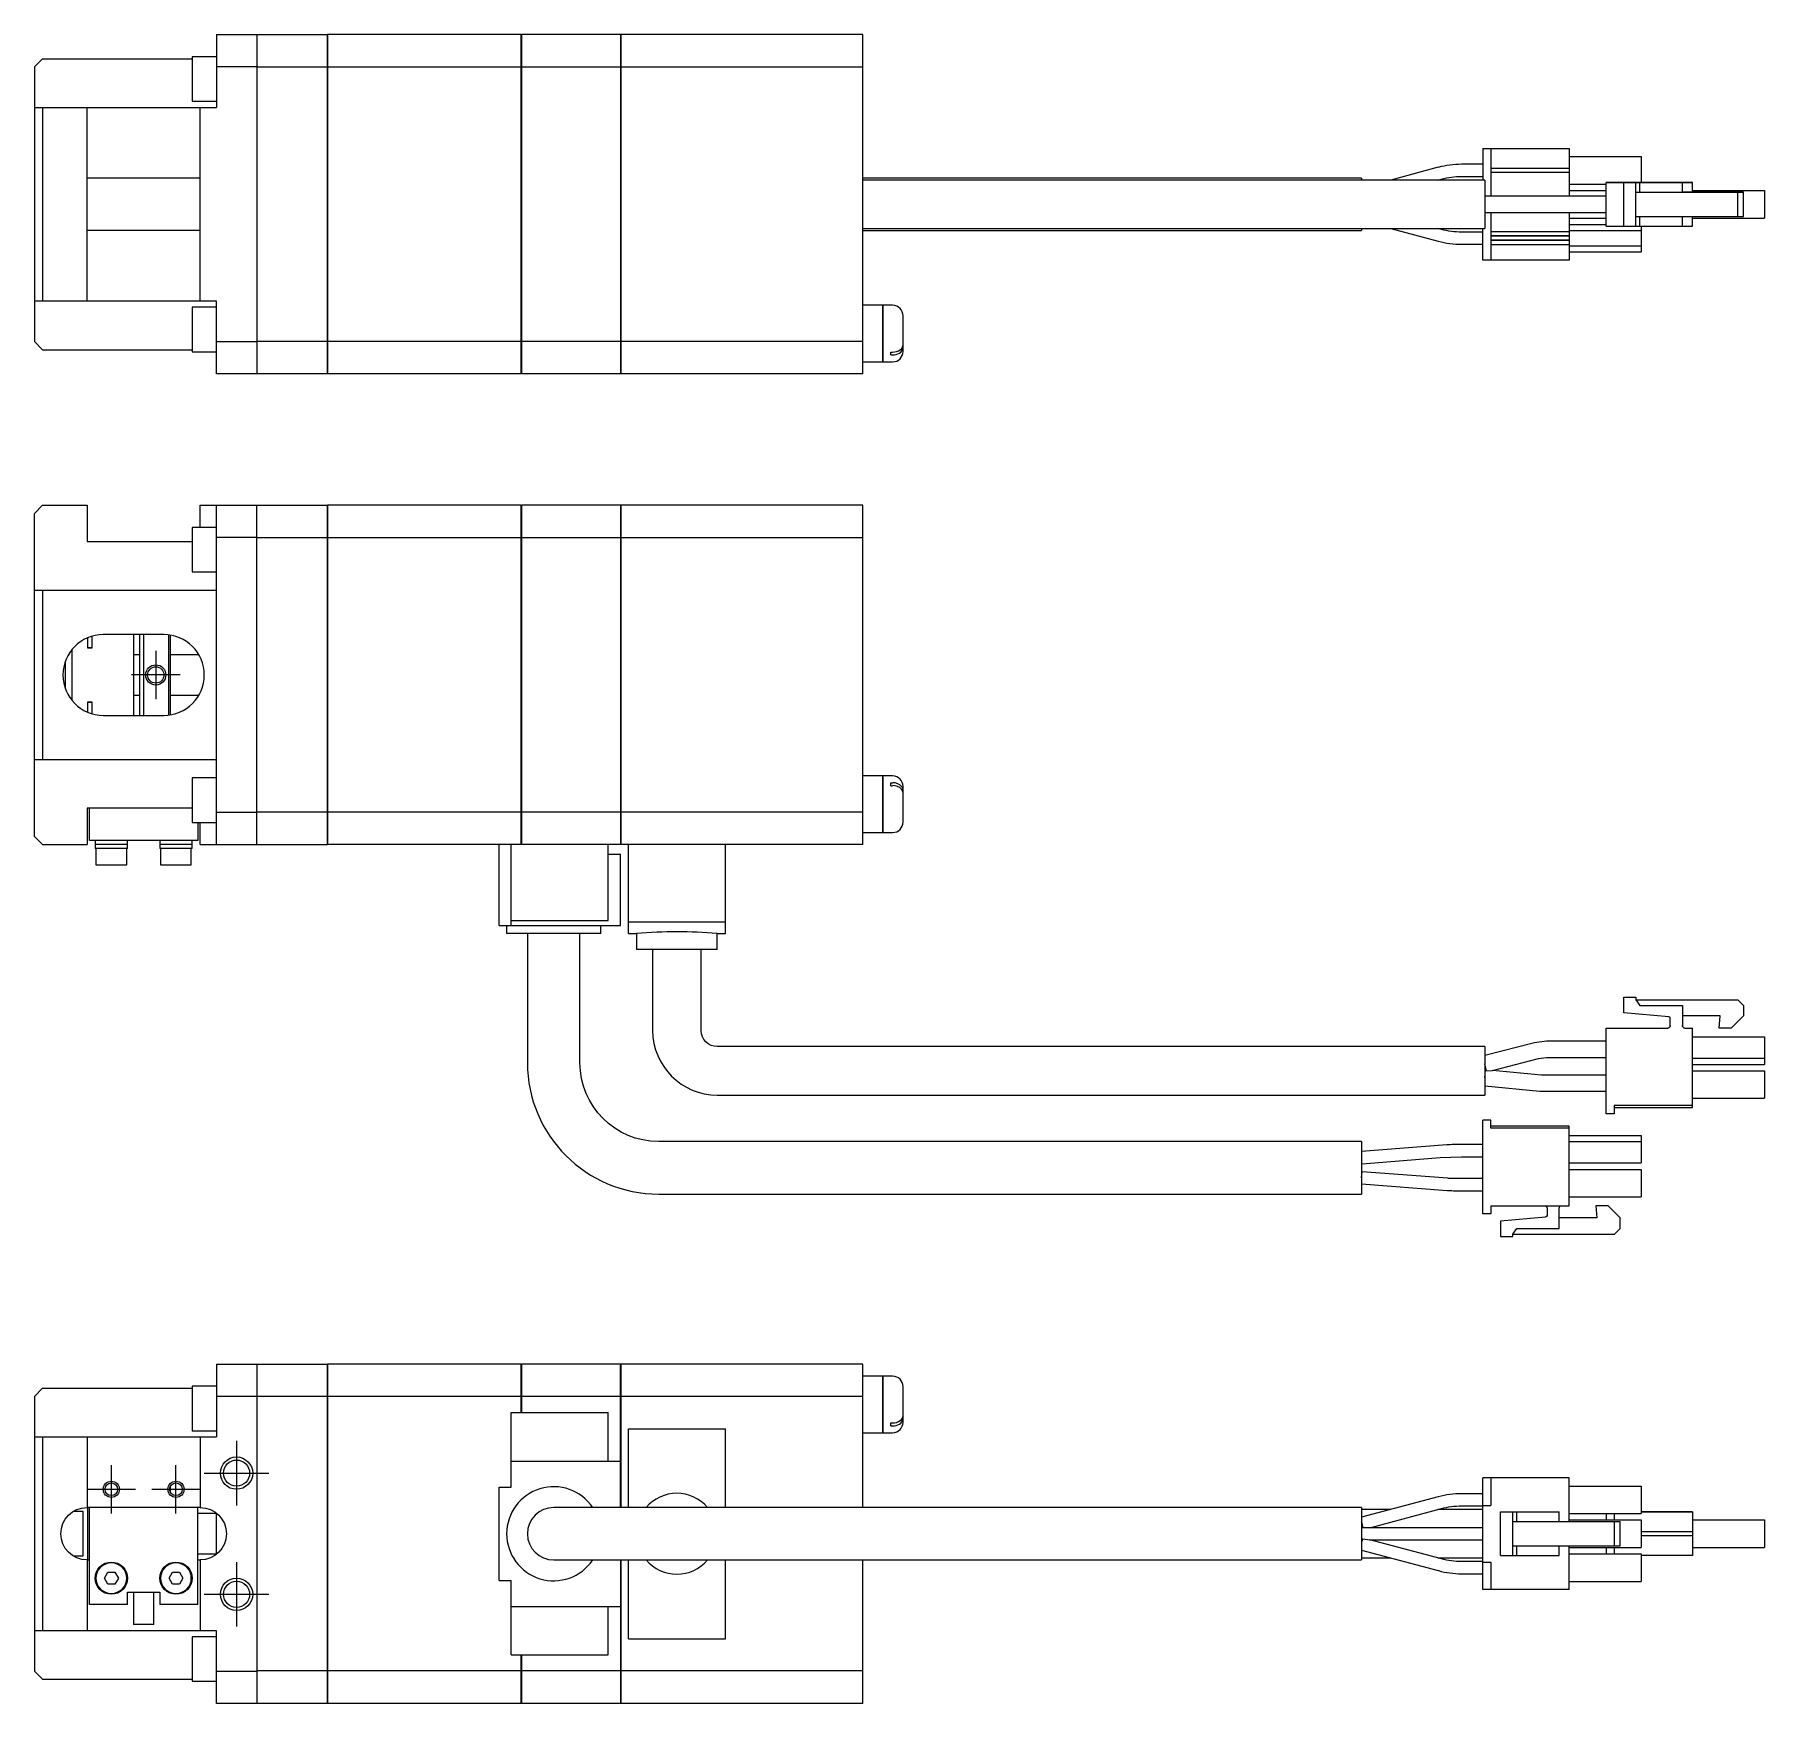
# Model space of a CAD drawing. Extents: x 0 to 751, y -8 to 217.
# Drawn here: x 151.5 to 365.6, y 10 to 216.5 of the extents above; entities that cross this region are included whole.
import ezdxf

# ---------------------------------------------------------------- set-up
doc = ezdxf.new("R2010")
doc.units = 0
doc.header["$LTSCALE"] = 0.5
doc.linetypes.add('CENTER', pattern=[50.8, 31.75, -6.35, 6.35, -6.35])
for name, color, linetype in [('MSM_CENTER', 1, 'CENTER'), ('MSM_CONTINUOUS', 7, 'CONTINUOUS'), ('MSM_NARROW', 5, 'CONTINUOUS')]:
    doc.layers.add(name, color=color, linetype=linetype)

msp = doc.modelspace()

# ---------------------------------------------------------------- linework, layer by layer
at = {"layer": 'MSM_CENTER'}
for p, q in [((166.52, 140.29), (166.52, 134.29)), ((169.52, 137.29), (163.52, 137.29)), ((176.52, 42.5), (176.52, 34.5)), ((161.02, 33.5), (161.02, 39.5)), ((169.02, 33.5), (169.02, 39.5)), ((158.02, 36.5), (164.02, 36.5)), ((166.02, 36.5), (172.02, 36.5)), ((172.52, 38.5), (180.52, 38.5)), ((176.52, 27.5), (176.52, 19.5)), ((172.52, 23.5), (180.52, 23.5))]:
    msp.add_line(p, q, dxfattribs=at)
at = {"layer": 'MSM_CONTINUOUS'}
for p, q in [((174.02, 216.54), (174.02, 207.54)), ((174.02, 216.54), (187.72, 216.54)), ((179.02, 216.54), (179.02, 174.54)), ((187.72, 216.54), (187.72, 174.54)), ((187.77, 216.49), (187.72, 216.49)), ((211.72, 216.54), (187.77, 216.54)), ((187.77, 216.54), (187.77, 174.54)), ((211.72, 216.54), (211.72, 174.54)), ((211.77, 216.49), (211.72, 216.49)), ((211.77, 216.54), (211.77, 174.54)), ((224.02, 216.54), (211.77, 216.54)), ((224.02, 216.54), (224.02, 174.54)), ((224.07, 216.49), (224.02, 216.49)), ((224.07, 216.54), (224.07, 174.54)), ((254.02, 216.54), (224.07, 216.54)), ((254.02, 174.54), (254.02, 216.54)), ((152.52, 213.54), (151.52, 212.54)), ((151.52, 212.54), (151.52, 178.54)), ((152.52, 213.54), (171.02, 213.54)), ((171.02, 213.79), (171.02, 208.29)), ((174.02, 213.79), (171.02, 213.79)), ((179.02, 212.54), (174.02, 212.54)), ((187.72, 212.51), (179.02, 212.51)), ((187.77, 212.26), (187.72, 212.26)), ((211.72, 212.51), (187.77, 212.51)), ((211.77, 212.26), (211.72, 212.26)), ((224.02, 212.51), (211.77, 212.51)), ((224.07, 212.26), (224.02, 212.26)), ((254.02, 212.51), (224.07, 212.51)), ((171.02, 208.29), (174.02, 208.29)), ((151.52, 207.54), (174.02, 207.54)), ((152.52, 207.54), (152.52, 183.54)), ((158.02, 183.54), (158.02, 207.54)), ((172.02, 183.54), (172.02, 207.54)), ((330.77, 202.44), (341.47, 202.44)), ((330.77, 202.44), (330.77, 198.54)), ((331.77, 202.44), (331.77, 196.54)), ((341.47, 202.44), (341.47, 196.54)), ((341.47, 201.44), (350.37, 201.44)), ((350.37, 201.44), (350.37, 198.24)), ((325.26, 200.12), (319.4, 198.54)), ((330.77, 200.49), (328.14, 200.49)), ((341.47, 199.99), (331.77, 199.99)), ((341.47, 199.49), (331.77, 199.49)), ((172.02, 198.76), (158.02, 198.76)), ((315.77, 198.79), (254.02, 198.79)), ((331.02, 198.54), (254.02, 198.54)), ((315.77, 198.79), (315.77, 198.54)), ((325.19, 198.54), (325.65, 198.67)), ((328.14, 198.99), (330.77, 198.99)), ((331.02, 198.54), (331.02, 192.54)), ((341.47, 198.04), (346.02, 198.04)), ((341.47, 197.24), (346.02, 197.24)), ((346.02, 198.24), (353.67, 198.24)), ((347.02, 198.24), (346.02, 198.24)), ((346.02, 192.84), (346.02, 198.24)), ((356.72, 198.24), (347.02, 198.24)), ((348.22, 198.24), (349.72, 198.24)), ((348.22, 192.84), (348.22, 198.24)), ((353.79, 198.24), (348.22, 198.24)), ((349.72, 192.84), (349.72, 198.24)), ((349.72, 198.24), (350.22, 198.24)), ((349.72, 197.04), (350.22, 197.04)), ((349.72, 197.04), (362.32, 197.04)), ((350.22, 198.24), (355.47, 198.24)), ((350.22, 197.04), (350.22, 198.24)), ((350.22, 197.04), (355.47, 197.04)), ((353.67, 198.24), (353.97, 198.24)), ((353.97, 198.24), (353.79, 198.24)), ((355.47, 198.24), (355.77, 198.24)), ((355.47, 197.04), (355.47, 198.24)), ((360.15, 197.04), (355.47, 197.04)), ((355.77, 197.04), (355.47, 197.04)), ((355.77, 198.24), (356.72, 198.24)), ((356.72, 197.04), (356.72, 198.24)), ((356.72, 197.24), (365.62, 197.24)), ((356.72, 197.24), (365.62, 197.24)), ((356.72, 197.24), (365.62, 197.24)), ((360.02, 197.04), (360.15, 197.04)), ((361.52, 197.04), (360.02, 197.04)), ((363.02, 197.04), (361.52, 197.04)), ((362.32, 194.04), (362.32, 197.04)), ((362.32, 197.04), (363.02, 197.04)), ((363.02, 194.04), (363.02, 197.04)), ((365.62, 197.24), (365.62, 193.84)), ((337.4, 196.54), (331.02, 196.54)), ((337.93, 196.54), (331.02, 196.54)), ((338.66, 196.54), (337.4, 196.54)), ((338.12, 196.54), (337.93, 196.54)), ((346.02, 196.54), (338.12, 196.54)), ((346.02, 196.54), (338.66, 196.54)), ((331.02, 194.54), (337.4, 194.54)), ((331.77, 194.54), (331.77, 188.64)), ((337.4, 194.54), (346.02, 194.54)), ((338.66, 194.54), (346.02, 194.54)), ((341.47, 194.54), (341.47, 188.64)), ((341.47, 193.84), (346.02, 193.84)), ((341.47, 193.04), (346.02, 193.04)), ((346.02, 192.84), (348.22, 192.84)), ((348.22, 192.84), (349.72, 192.84)), ((349.72, 194.04), (362.32, 194.04)), ((349.72, 192.84), (350.22, 192.84)), ((350.22, 192.84), (350.22, 194.04)), ((350.22, 192.84), (355.47, 192.84)), ((350.37, 192.84), (350.37, 189.64)), ((355.47, 192.84), (355.47, 194.04)), ((355.47, 192.84), (355.77, 192.84)), ((355.77, 192.84), (356.72, 192.84)), ((356.72, 192.84), (356.72, 194.04)), ((356.72, 193.84), (365.62, 193.84)), ((362.32, 194.04), (363.02, 194.04)), ((158.02, 192.33), (172.02, 192.33)), ((254.02, 192.54), (331.02, 192.54)), ((254.02, 192.29), (315.77, 192.29)), ((315.77, 192.54), (315.77, 192.29)), ((319.4, 192.54), (325.26, 190.97)), ((325.64, 192.42), (325.19, 192.54)), ((330.77, 192.09), (328.14, 192.09)), ((328.14, 190.59), (330.77, 190.59)), ((330.77, 188.64), (330.77, 192.54)), ((341.47, 192.14), (331.77, 192.14)), ((341.47, 191.64), (331.77, 191.64)), ((341.47, 191.59), (331.77, 191.59)), ((341.47, 191.09), (331.77, 191.09)), ((341.47, 191.04), (331.77, 191.04)), ((341.47, 192.29), (350.37, 192.29)), ((341.47, 188.64), (330.77, 188.64)), ((341.47, 190.54), (331.77, 190.54)), ((341.47, 190.39), (350.37, 190.39)), ((341.47, 189.64), (350.37, 189.64)), ((174.02, 183.54), (151.52, 183.54)), ((171.02, 182.79), (171.02, 177.29)), ((174.02, 182.79), (171.02, 182.79)), ((174.02, 174.54), (174.02, 183.54)), ((256.52, 183.04), (254.02, 183.04)), ((256.52, 176.04), (256.52, 183.04)), ((256.57, 182.99), (256.52, 182.99)), ((256.57, 176.04), (256.57, 183.04)), ((257.72, 183.04), (256.57, 183.04)), ((259.02, 177.34), (259.02, 181.74)), ((151.52, 178.54), (152.52, 177.54)), ((174.02, 178.54), (179.02, 178.54)), ((187.72, 178.57), (179.02, 178.57)), ((187.77, 178.83), (187.72, 178.83)), ((211.72, 178.57), (187.77, 178.57)), ((211.77, 178.83), (211.72, 178.83)), ((224.02, 178.57), (211.77, 178.57)), ((224.07, 178.83), (224.02, 178.83)), ((254.02, 178.57), (224.07, 178.57)), ((152.52, 177.54), (171.02, 177.54)), ((171.02, 177.29), (174.02, 177.29)), ((254.02, 176.04), (256.52, 176.04)), ((256.52, 176.09), (256.57, 176.09)), ((256.57, 176.04), (257.72, 176.04)), ((257.52, 176.9), (257.52, 177.25)), ((257.52, 177.25), (257.72, 177.25)), ((257.52, 176.9), (257.72, 176.9)), ((187.72, 174.54), (174.02, 174.54)), ((187.77, 174.59), (187.72, 174.59)), ((211.72, 174.54), (187.77, 174.54)), ((211.77, 174.59), (211.72, 174.59)), ((224.02, 174.54), (211.77, 174.54)), ((224.07, 174.59), (224.02, 174.59)), ((254.02, 174.54), (224.07, 174.54)), ((152.52, 158.29), (151.52, 157.29)), ((151.52, 117.29), (151.52, 157.29)), ((152.52, 158.29), (158.02, 158.29)), ((158.02, 158.29), (158.02, 153.79)), ((172.02, 155.54), (172.02, 158.29)), ((172.02, 158.29), (187.72, 158.29)), ((174.02, 116.29), (174.02, 158.29)), ((179.02, 116.29), (179.02, 158.29)), ((187.72, 158.29), (187.72, 116.29)), ((187.77, 158.24), (187.72, 158.24)), ((211.72, 158.29), (187.77, 158.29)), ((187.77, 158.29), (187.77, 116.29)), ((211.72, 158.29), (211.72, 116.29)), ((211.77, 158.24), (211.72, 158.24)), ((211.77, 158.29), (211.77, 116.29)), ((224.02, 158.29), (211.77, 158.29)), ((224.02, 158.29), (224.02, 116.29)), ((224.07, 158.24), (224.02, 158.24)), ((224.07, 158.29), (224.07, 116.29)), ((254.02, 158.29), (224.07, 158.29)), ((254.02, 116.29), (254.02, 158.29)), ((171.02, 155.54), (171.02, 150.04)), ((174.02, 155.54), (171.02, 155.54)), ((179.02, 154.29), (174.02, 154.29)), ((187.72, 154.26), (179.02, 154.26)), ((211.72, 154.26), (187.77, 154.26)), ((224.02, 154.26), (211.77, 154.26)), ((254.02, 154.26), (224.07, 154.26)), ((158.02, 153.79), (171.02, 153.79)), ((187.77, 154), (187.72, 154)), ((211.77, 154), (211.72, 154)), ((224.07, 154), (224.02, 154)), ((171.02, 150.04), (174.02, 150.04)), ((151.52, 147.79), (174.02, 147.79)), ((152.52, 147.79), (152.52, 126.79)), ((158.12, 140.62), (158.12, 141.91)), ((158.62, 142.09), (158.62, 140.62)), ((167.52, 142.29), (160.02, 142.29)), ((163.82, 132.29), (163.82, 142.29)), ((164.52, 142.29), (164.52, 132.29)), ((165.02, 142.29), (165.02, 132.29)), ((168.12, 132.32), (168.12, 142.25)), ((168.32, 142.22), (168.32, 132.35)), ((156.12, 140.42), (156.12, 134.16)), ((158.62, 140.64), (158.12, 140.64)), ((158.62, 140.62), (158.12, 140.62)), ((164.52, 139.79), (163.82, 139.79)), ((171.85, 139.79), (168.32, 139.79)), ((155.32, 138.54), (155.18, 138.54)), ((155.32, 138.99), (155.32, 135.58)), ((155.18, 136.04), (155.32, 136.04)), ((158.12, 132.66), (158.12, 133.95)), ((158.12, 133.95), (158.62, 133.95)), ((158.12, 133.94), (158.62, 133.94)), ((158.62, 133.95), (158.62, 132.49)), ((163.82, 134.79), (164.52, 134.79)), ((168.32, 134.79), (171.85, 134.79)), ((160.02, 132.29), (167.52, 132.29)), ((174.02, 126.79), (151.52, 126.79)), ((171.02, 124.54), (171.02, 119.04)), ((174.02, 124.54), (171.02, 124.54)), ((256.52, 124.79), (254.02, 124.79)), ((256.52, 117.79), (256.52, 124.79)), ((256.57, 124.74), (256.52, 124.74)), ((256.57, 117.79), (256.57, 124.79)), ((257.72, 124.79), (256.57, 124.79)), ((257.52, 123.93), (257.72, 123.93)), ((257.52, 123.58), (257.52, 123.93)), ((257.52, 123.58), (257.72, 123.58)), ((259.02, 119.09), (259.02, 123.49)), ((158.02, 120.79), (158.02, 116.29)), ((171.02, 120.79), (158.02, 120.79)), ((158.32, 116.79), (158.32, 120.79)), ((174.02, 120.29), (179.02, 120.29)), ((187.72, 120.32), (179.02, 120.32)), ((187.77, 120.57), (187.72, 120.57)), ((211.72, 120.32), (187.77, 120.32)), ((211.77, 120.57), (211.72, 120.57)), ((224.02, 120.32), (211.77, 120.32)), ((224.07, 120.57), (224.02, 120.57)), ((254.02, 120.32), (224.07, 120.32)), ((171.02, 119.04), (174.02, 119.04)), ((171.72, 119.04), (171.72, 116.79)), ((172.02, 116.29), (172.02, 119.04)), ((254.02, 117.79), (256.52, 117.79)), ((256.52, 117.84), (256.57, 117.84)), ((256.57, 117.79), (257.72, 117.79)), ((151.52, 117.29), (152.52, 116.29)), ((152.52, 116.29), (158.02, 116.29)), ((171.72, 116.79), (158.32, 116.79)), ((159.02, 116.79), (159.02, 115.79)), ((163.02, 116.29), (159.02, 116.29)), ((163.02, 115.79), (159.02, 115.79)), ((159.12, 115.79), (159.12, 113.79)), ((162.92, 113.79), (162.92, 115.79)), ((163.02, 115.79), (163.02, 116.79)), ((167.02, 116.79), (167.02, 115.79)), ((171.02, 116.29), (167.02, 116.29)), ((171.02, 115.79), (167.02, 115.79)), ((167.12, 115.79), (167.12, 113.79)), ((170.92, 113.79), (170.92, 115.79)), ((171.02, 115.79), (171.02, 116.79)), ((172.02, 116.29), (187.72, 116.29)), ((187.77, 116.34), (187.72, 116.34)), ((224.02, 116.29), (187.77, 116.29)), ((209.02, 106.29), (209.02, 116.29)), ((210.52, 106.29), (210.52, 116.29)), ((211.77, 116.34), (211.72, 116.34)), ((222.52, 106.89), (222.52, 116.29)), ((224.07, 116.34), (224.02, 116.34)), ((254.02, 116.29), (224.07, 116.29)), ((225.02, 105.29), (225.02, 116.29)), ((237.02, 105.29), (237.02, 116.29)), ((159.12, 113.79), (162.92, 113.79)), ((167.12, 113.79), (170.92, 113.79)), ((222.52, 115.09), (224.02, 115.09)), ((224.02, 106.29), (224.02, 115.09)), ((209.02, 106.29), (224.02, 106.29)), ((209.95, 106.29), (209.95, 105.29)), ((221.59, 105.29), (209.95, 105.29)), ((210.52, 106.89), (222.52, 106.89)), ((212.52, 105.29), (212.52, 89.29)), ((219.02, 89.29), (219.02, 105.29)), ((221.59, 105.29), (221.59, 106.29)), ((225.02, 106.72), (237.02, 106.72)), ((225.02, 105.29), (226.02, 105.29)), ((226.02, 105.29), (226.02, 103.29)), ((236.02, 105.29), (237.02, 105.29)), ((236.02, 103.29), (236.02, 105.29)), ((236.02, 103.29), (226.02, 103.29)), ((228.02, 103.29), (228.02, 93.29)), ((234.02, 93.29), (234.02, 103.29)), ((348.22, 97.39), (349.72, 97.39)), ((348.22, 95.47), (348.22, 97.39)), ((348.22, 97.39), (349.72, 97.39)), ((349.72, 97.39), (349.72, 97.09)), ((349.72, 97.09), (350.22, 96.39)), ((349.72, 97.09), (350.22, 96.39)), ((349.72, 97.09), (362.32, 97.09)), ((349.72, 97.09), (362.32, 97.09)), ((350.22, 96.39), (355.47, 96.39)), ((350.22, 96.39), (355.47, 96.39)), ((355.47, 96.39), (355.47, 93.89)), ((362.32, 97.09), (363.02, 96.39)), ((362.32, 97.09), (363.02, 96.39)), ((363.02, 96.39), (363.02, 95.09)), ((353.79, 94.99), (348.22, 95.47)), ((353.97, 93.89), (353.97, 94.79)), ((360.15, 95.09), (355.47, 95.09)), ((360.02, 93.59), (360.15, 95.09)), ((360.02, 93.59), (360.15, 95.09)), ((363.02, 95.09), (361.52, 93.59)), ((346.02, 93.59), (353.67, 93.59)), ((346.02, 82.99), (346.02, 93.59)), ((346.02, 93.59), (353.67, 93.59)), ((353.68, 93.59), (353.67, 93.59)), ((355.77, 93.59), (356.72, 93.59)), ((355.77, 93.59), (355.77, 93.59)), ((355.77, 93.59), (356.72, 93.59)), ((356.72, 83.74), (356.72, 93.59)), ((356.72, 92.49), (365.62, 92.49)), ((356.72, 92.49), (365.62, 92.49)), ((361.52, 93.59), (360.02, 93.59)), ((365.62, 92.49), (365.62, 89.09)), ((331.02, 91.29), (236.02, 91.29)), ((337.15, 91.77), (331.02, 90.17)), ((331.02, 91.29), (331.02, 85.29)), ((338.66, 91.96), (337.15, 91.77)), ((337.65, 89.83), (338.66, 89.96)), ((346.02, 91.96), (338.66, 91.96)), ((338.66, 89.96), (346.02, 89.96)), ((331.24, 88.29), (331.02, 89.14)), ((331.02, 87.44), (331.12, 88.43)), ((331.21, 88.42), (331.12, 88.43)), ((331.24, 88.29), (331.97, 88.35)), ((331.97, 88.35), (337.65, 89.83)), ((338.02, 87.77), (331.97, 88.35)), ((356.72, 89.84), (365.62, 89.84)), ((356.72, 89.09), (365.62, 89.09)), ((356.72, 88.29), (365.62, 88.29)), ((356.72, 88.29), (365.62, 88.29)), ((365.62, 88.29), (365.62, 84.89)), ((331.02, 86.43), (337.83, 85.78)), ((337.83, 85.78), (338.12, 85.76)), ((338.12, 87.76), (338.02, 87.77)), ((346.02, 87.76), (338.12, 87.76)), ((338.12, 85.76), (346.02, 85.76)), ((236.02, 85.29), (331.02, 85.29)), ((356.72, 83.99), (347.02, 83.99)), ((347.02, 83.99), (347.02, 82.99)), ((347.02, 83.74), (356.72, 83.74)), ((356.72, 84.89), (365.62, 84.89)), ((331.77, 82.19), (330.77, 82.19)), ((330.77, 70.59), (330.77, 82.19)), ((331.77, 81.19), (331.77, 82.19)), ((341.47, 81.44), (331.77, 81.44)), ((341.47, 71.59), (341.47, 81.44)), ((347.02, 82.99), (346.02, 82.99)), ((315.77, 79.54), (228.77, 79.54)), ((315.77, 79.54), (315.77, 73.04)), ((341.47, 81.19), (331.77, 81.19)), ((341.47, 80.29), (350.37, 80.29)), ((341.47, 79.54), (350.37, 79.54)), ((350.37, 80.29), (350.37, 76.89)), ((326.32, 79.13), (315.77, 78.29)), ((315.83, 76.79), (325.51, 77.56)), ((325.51, 77.56), (328.14, 77.66)), ((330.77, 79.16), (327.17, 79.16)), ((328.14, 77.66), (330.77, 77.66)), ((315.77, 75.04), (315.83, 75.79)), ((326.45, 74.99), (315.83, 75.79)), ((330.77, 74.96), (327.15, 74.96)), ((341.47, 76.89), (350.37, 76.89)), ((341.47, 76.09), (350.37, 76.09)), ((350.37, 76.09), (350.37, 72.69)), ((228.77, 73.04), (315.77, 73.04)), ((315.77, 74.29), (326.34, 73.49)), ((327.15, 73.46), (330.77, 73.46)), ((331.77, 71.59), (341.47, 71.59)), ((331.77, 71.59), (331.77, 70.59)), ((338.72, 71.29), (338.72, 70.39)), ((340.22, 68.79), (340.22, 71.29)), ((341.47, 72.69), (350.37, 72.69)), ((344.77, 71.59), (344.9, 70.09)), ((346.27, 71.59), (344.77, 71.59)), ((347.77, 70.09), (346.27, 71.59)), ((331.77, 70.59), (330.77, 70.59)), ((338.54, 70.19), (332.97, 69.7)), ((332.97, 69.7), (332.97, 67.79)), ((334.47, 68.09), (334.97, 68.79)), ((334.97, 68.79), (340.22, 68.79)), ((344.9, 70.09), (340.22, 70.09)), ((347.07, 68.09), (347.77, 68.79)), ((347.77, 68.79), (347.77, 70.09)), ((332.97, 67.79), (334.47, 67.79)), ((334.47, 67.79), (334.47, 68.09)), ((334.47, 68.09), (347.07, 68.09)), ((174.02, 52), (174.02, 43)), ((174.02, 52), (187.72, 52)), ((179.02, 52), (179.02, 10)), ((187.72, 52), (187.72, 10)), ((187.77, 51.95), (187.72, 51.95)), ((211.72, 52), (187.77, 52)), ((187.77, 52), (187.77, 10)), ((211.72, 52), (211.72, 46)), ((211.77, 51.95), (211.72, 51.95)), ((224.02, 52), (211.77, 52)), ((211.77, 52), (211.77, 46)), ((224.02, 34.25), (224.02, 52)), ((224.07, 51.95), (224.02, 51.95)), ((224.07, 52), (224.07, 34.25)), ((254.02, 52), (224.07, 52)), ((254.02, 34.25), (254.02, 52)), ((171.02, 49.25), (171.02, 43.75)), ((174.02, 49.25), (171.02, 49.25)), ((256.52, 50.5), (254.02, 50.5)), ((256.52, 43.5), (256.52, 50.5)), ((256.57, 50.45), (256.52, 50.45)), ((257.72, 50.5), (256.57, 50.5)), ((256.57, 43.5), (256.57, 50.5)), ((152.52, 49), (151.52, 48)), ((151.52, 48), (151.52, 14)), ((152.52, 49), (171.02, 49)), ((179.02, 48), (174.02, 48)), ((187.72, 47.97), (179.02, 47.97)), ((187.77, 47.71), (187.72, 47.71)), ((211.72, 47.97), (187.77, 47.97)), ((211.77, 47.71), (211.72, 47.71)), ((224.02, 47.97), (211.77, 47.97)), ((224.07, 47.71), (224.02, 47.71)), ((254.02, 47.97), (224.07, 47.97)), ((259.02, 44.8), (259.02, 49.2)), ((210.52, 36.78), (210.52, 46)), ((210.52, 46), (222.52, 46)), ((222.52, 40), (222.52, 46)), ((151.52, 43), (174.02, 43)), ((152.52, 43), (152.52, 19)), ((158.02, 43), (158.02, 34.25)), ((171.02, 43.75), (174.02, 43.75)), ((172.02, 43), (172.02, 34.25)), ((225.02, 34.25), (225.02, 44)), ((225.02, 44), (237.02, 44)), ((237.02, 34.25), (237.02, 44)), ((254.02, 43.5), (256.52, 43.5)), ((256.52, 43.55), (256.57, 43.55)), ((256.57, 43.5), (257.72, 43.5)), ((257.52, 44.35), (257.52, 44.71)), ((257.52, 44.71), (257.72, 44.71)), ((257.52, 44.35), (257.72, 44.35)), ((210.52, 40), (224.02, 40)), ((168.32, 36.8), (168.31, 36.82)), ((168.32, 36.8), (168.32, 36.15)), ((209.02, 25.22), (209.02, 36.78)), ((209.02, 36.78), (210.52, 36.78)), ((330.77, 24.1), (330.77, 37.9)), ((341.47, 37.9), (330.77, 37.9)), ((331.77, 37.9), (331.77, 34.5)), ((341.47, 32.5), (341.47, 37.9)), ((341.47, 36.9), (350.37, 36.9)), ((350.37, 36.9), (350.37, 33.5)), ((325.26, 35.57), (315.77, 33.03)), ((330.77, 35.95), (328.14, 35.95)), ((328.14, 34.45), (330.77, 34.45)), ((330.77, 34.5), (331.77, 34.5)), ((157.52, 33.75), (156.29, 33.75)), ((157.52, 28.25), (157.52, 33.75)), ((172.02, 34.25), (158.02, 34.25)), ((158.12, 27.75), (158.12, 34.25)), ((158.32, 22.25), (158.32, 34.25)), ((171.72, 22.25), (171.72, 34.25)), ((174.02, 33.5), (171.72, 33.5)), ((174.02, 28.44), (174.02, 33.56)), ((315.77, 34.25), (215.77, 34.25)), ((315.77, 34.25), (315.77, 27.75)), ((319.4, 34), (315.77, 34)), ((316.8, 31.75), (325.64, 34.12)), ((330.77, 34), (325.19, 34)), ((332.97, 33.7), (340.22, 33.7)), ((332.97, 28.3), (332.97, 33.7)), ((334.47, 28.3), (334.47, 33.7)), ((334.47, 32.5), (347.77, 32.5)), ((334.97, 32.5), (334.97, 33.7)), ((340.22, 32.5), (340.22, 33.7)), ((341.47, 33.5), (350.37, 33.5)), ((341.47, 32.7), (350.37, 32.7)), ((346.02, 33.5), (346.02, 32.7)), ((347.02, 33.5), (347.02, 32.7)), ((347.07, 29.5), (347.07, 32.5)), ((347.77, 29.5), (347.77, 32.5)), ((350.37, 33.7), (353.67, 33.7)), ((353.79, 33.7), (350.37, 33.7)), ((350.37, 33.7), (355.47, 33.7)), ((356.72, 33.7), (350.37, 33.7)), ((350.37, 32.7), (350.37, 29.3)), ((353.67, 33.7), (353.97, 33.7)), ((353.97, 33.7), (353.79, 33.7)), ((355.47, 33.7), (355.77, 33.7)), ((355.77, 33.7), (356.72, 33.7)), ((356.72, 33.7), (356.72, 28.3)), ((356.72, 32.7), (365.62, 32.7)), ((356.72, 32.7), (365.62, 32.7)), ((356.72, 32.7), (365.62, 32.7)), ((365.62, 32.7), (365.62, 29.3)), ((330.77, 31.75), (315.77, 31.75)), ((315.77, 30.25), (315.86, 30.25)), ((315.91, 30.36), (316.8, 30.25)), ((316.8, 30.25), (330.77, 30.25)), ((325.65, 27.88), (316.8, 30.25)), ((356.72, 31.25), (350.37, 31.25)), ((356.72, 30.75), (350.37, 30.75)), ((156.29, 28.25), (157.52, 28.25)), ((171.72, 28.5), (174.02, 28.5)), ((315.77, 28.97), (325.26, 26.43)), ((315.77, 28), (319.4, 28)), ((325.19, 28), (330.77, 28)), ((332.97, 28.3), (340.22, 28.3)), ((334.47, 29.5), (347.77, 29.5)), ((334.97, 28.3), (334.97, 29.5)), ((340.22, 28.3), (340.22, 29.5)), ((341.47, 24.1), (341.47, 29.5)), ((341.47, 29.3), (350.37, 29.3)), ((341.47, 28.5), (350.37, 28.5)), ((346.02, 29.3), (346.02, 28.5)), ((347.02, 29.3), (347.02, 28.5)), ((350.37, 28.5), (350.37, 25.1)), ((356.72, 28.3), (350.37, 28.3)), ((356.72, 29.3), (365.62, 29.3)), ((158.02, 27.75), (158.02, 19)), ((158.02, 27.75), (158.32, 27.75)), ((160.16, 25.5), (160.59, 26.25)), ((160.59, 26.25), (161.46, 26.25)), ((161.46, 26.25), (161.89, 25.5)), ((168.16, 25.5), (168.59, 26.25)), ((168.59, 26.25), (169.46, 26.25)), ((169.46, 26.25), (169.89, 25.5)), ((171.72, 27.75), (172.02, 27.75)), ((172.02, 27.75), (172.02, 19)), ((215.77, 27.75), (315.77, 27.75)), ((224.02, 27.75), (224.02, 10)), ((224.07, 27.75), (224.07, 10)), ((225.02, 18), (225.02, 27.75)), ((237.02, 18), (237.02, 27.75)), ((254.02, 10), (254.02, 27.75)), ((330.77, 27.55), (328.14, 27.55)), ((328.14, 26.05), (330.77, 26.05)), ((330.77, 27.5), (331.77, 27.5)), ((331.77, 27.5), (331.77, 24.1)), ((160.59, 24.75), (160.16, 25.5)), ((161.46, 24.75), (160.59, 24.75)), ((161.89, 25.5), (161.46, 24.75)), ((163.02, 23.75), (167.02, 23.75)), ((163.02, 22.25), (163.02, 23.75)), ((163.77, 23.75), (163.77, 19.75)), ((166.27, 19.75), (166.27, 23.75)), ((167.02, 23.75), (167.02, 22.25)), ((168.59, 24.75), (168.16, 25.5)), ((169.46, 24.75), (168.59, 24.75)), ((169.89, 25.5), (169.46, 24.75)), ((209.02, 25.22), (210.52, 25.22)), ((210.52, 16), (210.52, 25.22)), ((341.47, 24.1), (330.77, 24.1)), ((341.47, 25.1), (350.37, 25.1)), ((163.02, 22.25), (158.32, 22.25)), ((171.72, 22.25), (167.02, 22.25)), ((210.52, 22), (224.02, 22)), ((222.52, 16), (222.52, 22)), ((166.27, 19.75), (163.77, 19.75)), ((174.02, 19), (151.52, 19)), ((171.02, 18.25), (171.02, 12.75)), ((174.02, 18.25), (171.02, 18.25)), ((174.02, 10), (174.02, 19)), ((225.02, 18), (237.02, 18)), ((210.52, 16), (222.52, 16)), ((211.72, 16), (211.72, 10)), ((211.77, 16), (211.77, 10)), ((151.52, 14), (152.52, 13)), ((152.52, 13), (171.02, 13)), ((174.02, 14), (179.02, 14)), ((187.72, 14.03), (179.02, 14.03)), ((187.77, 14.29), (187.72, 14.29)), ((211.72, 14.03), (187.77, 14.03)), ((211.77, 14.29), (211.72, 14.29)), ((224.02, 14.03), (211.77, 14.03)), ((224.07, 14.29), (224.02, 14.29)), ((254.02, 14.03), (224.07, 14.03)), ((171.02, 12.75), (174.02, 12.75)), ((187.72, 10), (174.02, 10)), ((187.77, 10.05), (187.72, 10.05)), ((211.72, 10), (187.77, 10)), ((211.77, 10.05), (211.72, 10.05)), ((224.02, 10), (211.77, 10)), ((224.07, 10.05), (224.02, 10.05)), ((254.02, 10), (224.07, 10))]:
    msp.add_line(p, q, dxfattribs=at)
for centre, radius in [((166.52, 137.29), 1.01), ((176.52, 38.5), 1.62), ((161.02, 36.5), 0.783), ((169.02, 36.5), 0.783), ((161.02, 25.5), 2), ((169.02, 25.5), 2), ((176.52, 23.5), 1.62)]:
    msp.add_circle(centre, radius, dxfattribs=at)
at = {"layer": 'MSM_CONTINUOUS', "extrusion": (0, 0, -1)}
for centre in [(-161.02, 25.5), (-169.02, 25.5)]:
    msp.add_circle(centre, 1.9, dxfattribs=at)
at = {"layer": 'MSM_CONTINUOUS'}
for centre, radius, start, end in [((328.14, 189.34), 11.15, 89.9911, 105.0006), ((328.14, 201.75), 11.15, 255.0015, 270.0068), ((257.72, 181.74), 1.3, 0, 90), ((258.13, 177.9), 0.891, 298.7486, 355.0367), ((258.21, 178.21), 0.809, 303.6126, 357.2927), ((257.74, 178.86), 1.61, 269.2584, 304.7863), ((257.72, 177.34), 1.3, 270, 360), ((257.74, 178.56), 1.66, 269.4455, 299.7231), ((160.02, 137.29), 5, 90, 270), ((167.52, 137.29), 5, 270, 90), ((257.72, 123.49), 1.3, 0, 90), ((257.8, 122.53), 1.41, 41.3743, 92.8178), ((257.81, 122.2), 1.39, 42.8199, 93.04), ((258.27, 122.63), 0.754, 5.8166, 41.8939), ((258.27, 122.99), 0.751, 1.7681, 38.8955), ((257.72, 119.09), 1.3, 270, 0), ((231.03, 45.24), 60.26, 90.0102, 94.77), ((231.01, 45.27), 60.23, 85.2289, 89.9909), ((353.77, 94.79), 0.2, 0, 85), ((236.02, 93.29), 8, 180, 270), ((353.67, 93.89), 0.3, 270, 0), ((355.77, 93.89), 0.3, 180, 270), ((228.77, 89.29), 16.25, 180, 270), ((327.17, 68.41), 10.75, 90, 94.548), ((315.83, 76.87), 0.0809, 220.2321, 268.3661), ((315.83, 75.71), 0.0746, 90.1041, 138.8977), ((327.15, 84.21), 10.75, 265.7108, 270), ((257.72, 49.2), 1.3, 0, 90), ((257.74, 46.32), 1.61, 269.2584, 304.7863), ((258.13, 45.35), 0.891, 298.7486, 355.0367), ((258.21, 45.67), 0.809, 303.6126, 357.2927), ((257.72, 44.8), 1.3, 270, 360), ((257.74, 46.02), 1.66, 269.4455, 299.7231), ((215.77, 31), 5.82, 33.9465, 326.0534), ((231.02, 31), 5, 40.5416, 139.4584), ((328.14, 24.8), 11.15, 89.9911, 105.0006), ((215.77, 31), 3.25, 90, 270), ((307.99, 30.17), 8.11, 11.2648, 16.4534), ((320.93, 33.5), 5.36, 195.8215, 199.0299), ((320.99, 28.48), 5.42, 159.6869, 164.2668), ((231.02, 31), 5, 220.5416, 319.4584), ((328.14, 37.16), 11.11, 255, 270.006)]:
    msp.add_arc(centre, radius, start, end, dxfattribs=at)
at = {"layer": 'MSM_CONTINUOUS', "extrusion": (0, 0, -1)}
for centre, radius, start, end in [((-328.14, 189.34), 9.65, 75.0035, 90.008), ((-328.14, 201.75), 9.65, 269.9899, 284.9986), ((-236.02, 93.29), 2, 270, 0), ((-353.67, 93.89), 0.3, 180, 270), ((-353.67, 93.89), 0.3, 180, 270), ((-355.77, 93.89), 0.3, 270, 0), ((-355.77, 93.89), 0.3, 270, 0), ((-228.77, 89.29), 9.75, 270, 0), ((-327.15, 84.21), 9.25, 270, 274.2892), ((-338.42, 71.29), 0.3, 90, 180), ((-340.52, 71.29), 0.3, 0, 90), ((-338.52, 70.39), 0.2, 180, 265), ((-328.14, 24.8), 9.65, 75.0035, 90.008), ((-158.02, 31), 3.25, 270, 90), ((-172.02, 31), 3.25, 90, 270), ((-328.14, 37.16), 9.61, 269.9909, 285.0002)]:
    msp.add_arc(centre, radius, start, end, dxfattribs=at)
at = {"layer": 'MSM_NARROW'}
for centre, radius in [((166.52, 137.29), 1.25), ((176.52, 38.5), 2), ((161.02, 36.5), 1), ((169.02, 36.5), 1), ((176.52, 23.5), 2)]:
    msp.add_circle(centre, radius, dxfattribs=at)

doc.saveas('drawing.dxf')
